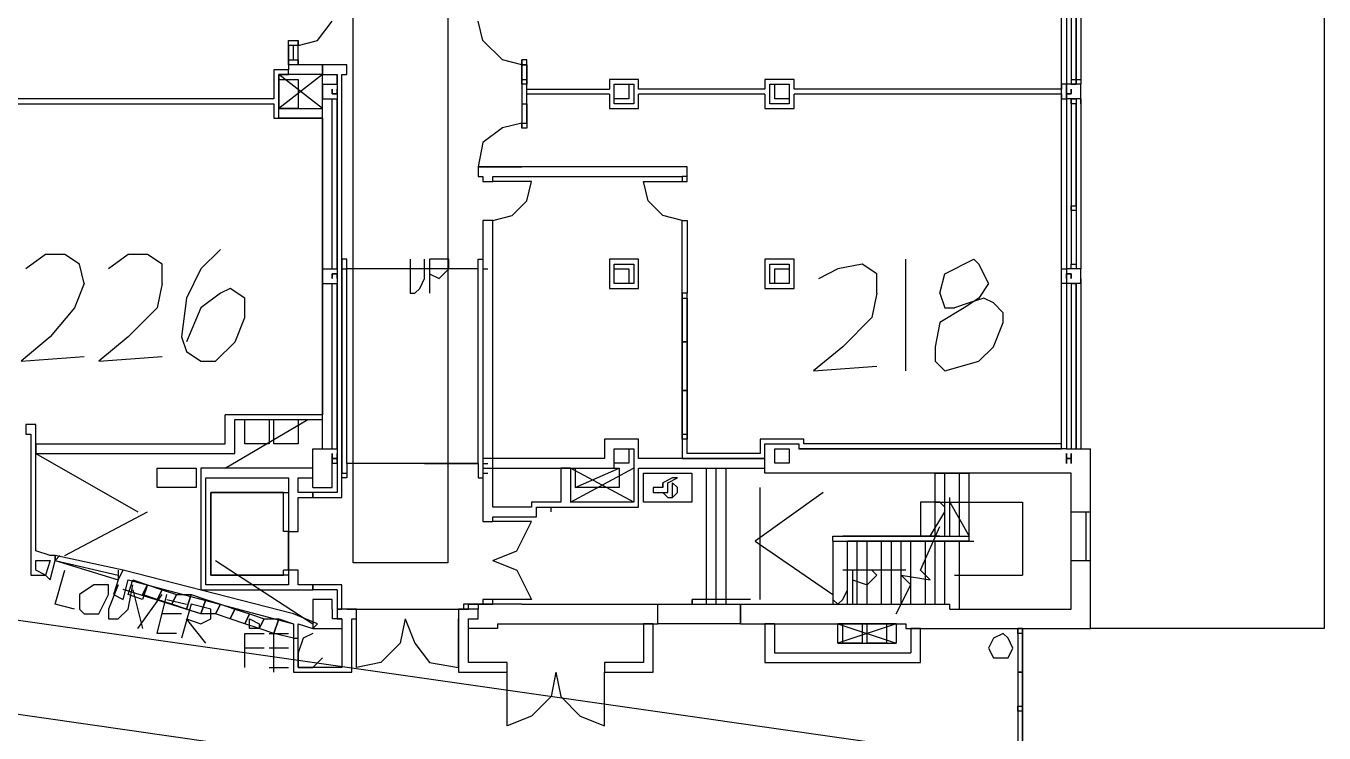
# Model space of a CAD drawing. Extents: x 0 to 132, y 0 to 63.
# Drawn here: x 105.73 to 122.68, y 18.42 to 27.65 of the extents above; entities that cross this region are included whole.
import ezdxf

# ---------------------------------------------------------------- set-up
doc = ezdxf.new("R2010")
doc.units = 0

msp = doc.modelspace()

# ---------------------------------------------------------------- linework, layer by layer
at = {"layer": 'Layer 1'}
for p, q in [((110.002393, 20.639529), (110.002393, 56.73368)), ((111.237996, 56.73368), (111.237996, 20.639529)), ((119.252956, 22.13001), (119.252956, 38.639723)), ((122.681951, 38.57654), (122.681951, 19.780299)), ((119.316217, 29.051261), (119.316217, 26.892528)), ((119.379823, 29.051287), (119.379823, 26.892555)), ((119.443323, 29.051287), (119.443323, 26.892555)), ((119.506982, 29.051261), (119.506982, 26.892528)), ((119.443373, 26.892504), (119.443373, 28.353)), ((109.537309, 27.46371), (109.728073, 27.71771)), ((111.696306, 27.463736), (111.632806, 27.717736)), ((119.443376, 27.654474), (119.443376, 27.654474)), ((109.156524, 27.463842), (109.283259, 27.463842)), ((109.156524, 27.400607), (109.156524, 27.463842)), ((109.283259, 27.400607), (109.156524, 27.400607)), ((109.156574, 27.146501), (109.156574, 27.463736)), ((109.283309, 27.400501), (109.156574, 27.400501)), ((109.156574, 27.400501), (109.156574, 27.146501)), ((109.219997, 27.20979), (109.219997, 27.400554)), ((109.283259, 27.463842), (109.283259, 27.400607)), ((109.283309, 27.146501), (109.283309, 27.463736)), ((109.283309, 27.400475), (109.537309, 27.46371)), ((109.283309, 27.146501), (109.283309, 27.400501)), ((111.950306, 27.209737), (111.696306, 27.463736)), ((109.600862, 27.146449), (109.156362, 27.146449)), ((109.156362, 27.146449), (109.156362, 27.082949)), ((109.156442, 27.146501), (109.156442, 27.146501)), ((109.156524, 27.20984), (109.283259, 27.20984)), ((109.156524, 27.146605), (109.156524, 27.20984)), ((109.283259, 27.146605), (109.156524, 27.146605)), ((109.283259, 27.20984), (109.283259, 27.146605)), ((109.854832, 27.146501), (109.600835, 27.146501)), ((109.600862, 27.146501), (109.600862, 27.019502)), ((109.600862, 26.574949), (109.600862, 27.146449)), ((109.600968, 26.892581), (109.600968, 27.146581)), ((109.918335, 27.146369), (109.854835, 27.146369)), ((109.918335, 27.019369), (109.918335, 27.146369)), ((112.204306, 27.146501), (111.950306, 27.209737)), ((112.267753, 27.209843), (112.204253, 27.209843)), ((112.204253, 27.209843), (112.204253, 27.146607)), ((112.204253, 27.146607), (112.267753, 27.146607)), ((112.204306, 26.892502), (112.204306, 27.209737)), ((112.267859, 27.146501), (112.204359, 27.146501)), ((112.204359, 27.146501), (112.204359, 26.892502)), ((112.267753, 27.146607), (112.267753, 27.209843)), ((112.267753, 27.146607), (112.267753, 26.955843)), ((112.267806, 26.892502), (112.267806, 27.209737)), ((112.267859, 26.892502), (112.267859, 27.146501)), ((108.965995, 27.082843), (108.965995, 26.701843)), ((109.15631, 27.082869), (108.966074, 27.082869)), ((109.02923, 26.638608), (109.02923, 27.019343)), ((109.02931, 27.019369), (109.15631, 27.019369)), ((109.600862, 27.019449), (109.029363, 26.574949)), ((109.600862, 26.574949), (109.029363, 27.019449)), ((109.600862, 27.019369), (109.029363, 27.019369)), ((109.029363, 27.019369), (109.029363, 26.57487)), ((109.156362, 27.019369), (109.156362, 27.082869)), ((109.600862, 27.019369), (109.156362, 27.019369)), ((109.600862, 27.019502), (109.791362, 27.019502)), ((109.791203, 26.892581), (109.791203, 27.019316)), ((109.791388, 27.019396), (109.791388, 21.558403)), ((109.854835, 27.019369), (109.918335, 27.019369)), ((109.854888, 21.494903), (109.854888, 27.019396)), ((109.029254, 26.955578), (109.283254, 26.955578)), ((109.029254, 26.574843), (109.029254, 26.955578)), ((109.283254, 26.955578), (109.283254, 26.574843)), ((109.600783, 26.892608), (109.791282, 26.892608)), ((109.600862, 26.701817), (109.600862, 26.955817)), ((109.600968, 26.892581), (109.600968, 26.701817)), ((109.727968, 26.765396), (109.727968, 26.828896)), ((109.727968, 26.828896), (109.727968, 26.765396)), ((109.791203, 26.892581), (109.791203, 26.701817)), ((109.791203, 26.765396), (109.791203, 26.828896)), ((109.791203, 26.828896), (109.791203, 26.765396)), ((112.20425, 26.955843), (112.26775, 26.955843)), ((112.20425, 26.892608), (112.20425, 26.955843)), ((112.26775, 26.892608), (112.20425, 26.892608)), ((112.204306, 26.828949), (112.204306, 26.638449)), ((112.267859, 26.892449), (112.204359, 26.892449)), ((112.204359, 26.892449), (112.204359, 26.828949)), ((112.26775, 26.955843), (112.26775, 26.892608)), ((112.267859, 26.828949), (112.267859, 26.892449)), ((112.267859, 26.765396), (112.267859, 26.828896)), ((112.267859, 26.828896), (113.347357, 26.828896)), ((113.728383, 26.95579), (113.347384, 26.95579)), ((113.347384, 26.95579), (113.347384, 26.829055)), ((113.410884, 26.892555), (113.664883, 26.892555)), ((113.410884, 26.829055), (113.410884, 26.892555)), ((113.410884, 26.638555), (113.410884, 26.829055)), ((113.411013, 26.892608), (113.601513, 26.892608)), ((113.411013, 26.701843), (113.411013, 26.892608)), ((113.601513, 26.892608), (113.601513, 26.701843)), ((113.664883, 26.892555), (113.664883, 26.829055)), ((113.664883, 26.829055), (113.664883, 26.638555)), ((113.728383, 26.829055), (113.728383, 26.95579)), ((115.379328, 26.828975), (113.728595, 26.828975)), ((115.760381, 26.95579), (115.379381, 26.95579)), ((115.379381, 26.95579), (115.379381, 26.829055)), ((115.442881, 26.892555), (115.696881, 26.892555)), ((115.442881, 26.829055), (115.442881, 26.892555)), ((115.442881, 26.638555), (115.442881, 26.829055)), ((115.506516, 26.892608), (115.697016, 26.892608)), ((115.506516, 26.701843), (115.506516, 26.892608)), ((115.696881, 26.892555), (115.696881, 26.829055)), ((115.696881, 26.829055), (115.696881, 26.638555)), ((115.697016, 26.892608), (115.697016, 26.701843)), ((119.253088, 26.828975), (115.760328, 26.828975)), ((115.760381, 26.829055), (115.760381, 26.95579)), ((119.31627, 26.892449), (119.253035, 26.892449)), ((119.253035, 26.892449), (119.253035, 26.828949)), ((119.316191, 26.892555), (119.316191, 26.638555)), ((119.506955, 26.892528), (119.316191, 26.892528)), ((119.316191, 26.701817), (119.316191, 26.828817)), ((119.31627, 26.828949), (119.31627, 26.892449)), ((119.316323, 26.765396), (119.316323, 26.828896)), ((119.316323, 26.828896), (119.316323, 26.765396)), ((119.379823, 26.765396), (119.379823, 26.828896)), ((119.379823, 26.828896), (119.379823, 26.765396)), ((119.379876, 26.955737), (119.443376, 26.955737)), ((119.379876, 26.892502), (119.443376, 26.892502)), ((119.443376, 26.892502), (119.379876, 26.892502)), ((119.443376, 26.955737), (119.506876, 26.955737)), ((119.506955, 26.638529), (119.506955, 26.892528)), ((108.966127, 26.701843), (105.219367, 26.701843)), ((105.219367, 26.638608), (108.966127, 26.638608)), ((108.965995, 26.638608), (108.965995, 26.447844)), ((109.02923, 26.447844), (109.02923, 26.638608)), ((109.600783, 26.701843), (109.791282, 26.701843)), ((109.600968, 24.479584), (109.600968, 26.701817)), ((109.727968, 26.765396), (109.791203, 26.765396)), ((109.791203, 26.765396), (109.727968, 26.765396)), ((109.727968, 24.479478), (109.727968, 26.701711)), ((109.791203, 24.479584), (109.791203, 26.701817)), ((109.791203, 24.479478), (109.791203, 26.701711)), ((112.204306, 26.638531), (112.204306, 26.384529)), ((112.204306, 26.638529), (112.267806, 26.638529)), ((112.204306, 26.638529), (112.204306, 26.321029)), ((112.267753, 26.384608), (112.267753, 26.638608)), ((112.267806, 26.638529), (112.267806, 26.765264)), ((112.267806, 26.384529), (112.267806, 26.638529)), ((112.267806, 26.638529), (112.267806, 26.321029)), ((112.267859, 26.638529), (112.267859, 26.638529)), ((112.267861, 26.765396), (113.347355, 26.765396)), ((113.347384, 26.76529), (113.347384, 26.575055)), ((113.664883, 26.638555), (113.410884, 26.638555)), ((113.601513, 26.701843), (113.411013, 26.701843)), ((113.728383, 26.575055), (113.728383, 26.76529)), ((113.728595, 26.765475), (115.379328, 26.765475)), ((115.379381, 26.76529), (115.379381, 26.575055)), ((115.696881, 26.638555), (115.442881, 26.638555)), ((115.697016, 26.701843), (115.506516, 26.701843)), ((115.760328, 26.765475), (119.253088, 26.765475)), ((115.760381, 26.575055), (115.760381, 26.76529)), ((119.252956, 26.765396), (119.252956, 26.701894)), ((119.252956, 26.701817), (119.316191, 26.701817)), ((119.506955, 26.701817), (119.316191, 26.701817)), ((119.379823, 26.765396), (119.316323, 26.765396)), ((119.316323, 26.765396), (119.379823, 26.765396)), ((119.316323, 26.70179), (119.316323, 24.479558)), ((119.379738, 26.701843), (119.443238, 26.701843)), ((119.379738, 26.638608), (119.379738, 26.701843)), ((119.443238, 26.638608), (119.379738, 26.638608)), ((119.379823, 26.701817), (119.379823, 24.54282)), ((119.443238, 26.701843), (119.443238, 26.638608)), ((119.443323, 26.701817), (119.443323, 24.54282)), ((119.443373, 25.305006), (119.443373, 26.638502)), ((119.506823, 26.70179), (119.506823, 24.479558)), ((109.283254, 26.574843), (109.029254, 26.574843)), ((109.029363, 26.57487), (109.600862, 26.57487)), ((113.347384, 26.575055), (113.728383, 26.575055)), ((115.379381, 26.575055), (115.760381, 26.575055)), ((108.965995, 26.447844), (109.60073, 26.447844)), ((109.600859, 26.447844), (109.02936, 26.447844)), ((109.600862, 22.510875), (109.600862, 26.44787)), ((109.600862, 26.44787), (109.600862, 22.574375)), ((111.950306, 26.321029), (111.696306, 26.130265)), ((112.204306, 26.384529), (111.950306, 26.321029)), ((112.204253, 26.320844), (112.204253, 26.384344)), ((112.204253, 26.384344), (112.267753, 26.384344)), ((112.267753, 26.320844), (112.204253, 26.320844)), ((112.204306, 26.384529), (112.267806, 26.384529)), ((112.267753, 26.384344), (112.267753, 26.320844)), ((111.696306, 26.130265), (111.632806, 25.81303)), ((119.443376, 26.003424), (119.443376, 26.003424)), ((111.632754, 25.812977), (111.632754, 25.685977)), ((111.632806, 25.81303), (112.204306, 25.81303)), ((111.696333, 25.812977), (111.632833, 25.812977)), ((112.204332, 25.812977), (111.696333, 25.812977)), ((112.267861, 25.812977), (112.204356, 25.812977)), ((114.363356, 25.812871), (112.267859, 25.812871)), ((114.363356, 25.685871), (114.363356, 25.812871)), ((111.632754, 25.685977), (111.696253, 25.685977)), ((111.696333, 25.685871), (111.696333, 25.622371)), ((111.696333, 25.622292), (111.823333, 25.622292)), ((111.823333, 25.685977), (112.204332, 25.685977)), ((111.823333, 25.622292), (111.823333, 25.685792)), ((112.331438, 25.622318), (111.823438, 25.622318)), ((112.204332, 25.685977), (114.29983, 25.685977)), ((112.267938, 25.368319), (112.331438, 25.622318)), ((113.855277, 25.368319), (113.791777, 25.622318)), ((113.791777, 25.622318), (114.299777, 25.622318)), ((114.299774, 25.685874), (114.299774, 25.622371)), ((114.299777, 25.622292), (114.363277, 25.622292)), ((114.363353, 25.685874), (114.299856, 25.685874)), ((114.363277, 25.622292), (114.363277, 25.685792)), ((112.077438, 25.177819), (112.267938, 25.368319)), ((114.045777, 25.177819), (113.855277, 25.368319)), ((119.379738, 25.304845), (119.443238, 25.304845)), ((119.379738, 25.241345), (119.379738, 25.304845)), ((119.443238, 25.304845), (119.443238, 25.241345)), ((111.823438, 25.114292), (111.696439, 25.114292)), ((111.696439, 25.114292), (111.696439, 21.241062)), ((111.823438, 25.114319), (112.077438, 25.177819)), ((111.823438, 21.367797), (111.823438, 25.114292)), ((114.299777, 25.114319), (114.045777, 25.177819)), ((114.29975, 25.114345), (114.36325, 25.114345)), ((114.29975, 24.161847), (114.29975, 25.114345)), ((114.36325, 25.114345), (114.36325, 24.161847)), ((119.443238, 25.241345), (119.379738, 25.241345)), ((119.443323, 25.241557), (119.443323, 24.542793)), ((105.981419, 24.669899), (105.72742, 24.479399)), ((106.235419, 24.669899), (105.981419, 24.669899)), ((106.425919, 24.542793), (106.235419, 24.669793)), ((107.060944, 24.669899), (106.806945, 24.479399)), ((107.314944, 24.669899), (107.060944, 24.669899)), ((107.505365, 24.542793), (107.314865, 24.669793)), ((108.267337, 24.733478), (108.013337, 24.479478)), ((109.854832, 24.606346), (109.854832, 21.812349)), ((109.918388, 24.606319), (109.854888, 24.606319)), ((109.918388, 21.939323), (109.918388, 24.606319)), ((110.74394, 24.606346), (110.74394, 24.161846)), ((110.93444, 24.352346), (110.93444, 24.606346)), ((111.251913, 24.606425), (110.997913, 24.606425)), ((110.997913, 24.606425), (110.997913, 24.161926)), ((111.251913, 24.479425), (111.251913, 24.606425)), ((111.632754, 21.939323), (111.632754, 24.606319)), ((111.632754, 24.606319), (111.696253, 24.606319)), ((111.696359, 24.606293), (111.696359, 21.812561)), ((113.728383, 24.606293), (113.347384, 24.606293)), ((113.347384, 24.606293), (113.347384, 24.225558)), ((113.728383, 24.225558), (113.728383, 24.606293)), ((115.760381, 24.606293), (115.379381, 24.606293)), ((115.379381, 24.606293), (115.379381, 24.225558)), ((115.760381, 24.225558), (115.760381, 24.606293)), ((117.220797, 23.14598), (117.220797, 24.606478)), ((117.728693, 24.415926), (118.109957, 24.606425)), ((118.173563, 24.542793), (118.109798, 24.606293)), ((106.489419, 24.288793), (106.425919, 24.542793)), ((107.505365, 24.288793), (107.505365, 24.542793)), ((108.013337, 24.479478), (107.822838, 24.098479)), ((109.600783, 24.479346), (109.791282, 24.479346)), ((109.600862, 24.542793), (109.600862, 24.542793)), ((109.600941, 24.479584), (109.600941, 24.28882)), ((109.600968, 24.479558), (109.600968, 24.288793)), ((109.791203, 24.415846), (109.727968, 24.415846)), ((109.727968, 24.415846), (109.727968, 24.352346)), ((109.727968, 24.352346), (109.727968, 24.415846)), ((109.727968, 24.415846), (109.791203, 24.415846)), ((109.791203, 24.415846), (109.791203, 24.352346)), ((109.791203, 24.352346), (109.791203, 24.415846)), ((109.791282, 24.479478), (109.791282, 24.479478)), ((109.791282, 24.352346), (109.791282, 24.415846)), ((109.791362, 24.41582), (109.791362, 24.35232)), ((109.791388, 24.479399), (109.791388, 24.288899)), ((109.854888, 24.479399), (109.918388, 24.479399)), ((111.632751, 24.479481), (109.918523, 24.479481)), ((110.997913, 24.415926), (111.124648, 24.352426)), ((111.124648, 24.352426), (111.251913, 24.479425)), ((111.696333, 24.479478), (111.759833, 24.479478)), ((113.410884, 24.542793), (113.664883, 24.542793)), ((113.410884, 24.288793), (113.410884, 24.542793)), ((113.411013, 24.479608), (113.601513, 24.479608)), ((113.411013, 24.288844), (113.411013, 24.479608)), ((113.601513, 24.479608), (113.601513, 24.288844)), ((113.664883, 24.542793), (113.664883, 24.288793)), ((115.442881, 24.542793), (115.696881, 24.542793)), ((115.442881, 24.288793), (115.442881, 24.542793)), ((115.506516, 24.479608), (115.697016, 24.479608)), ((115.506516, 24.288844), (115.506516, 24.479608)), ((115.696881, 24.542793), (115.696881, 24.288793)), ((115.697016, 24.479608), (115.697016, 24.288844)), ((116.332012, 24.479558), (116.078013, 24.352293)), ((116.649512, 24.542793), (116.332012, 24.479558)), ((116.839932, 24.415926), (116.649432, 24.542661)), ((116.839932, 24.161926), (116.839932, 24.415926)), ((117.665458, 24.161926), (117.728693, 24.415926)), ((118.237063, 24.415793), (118.173563, 24.542793)), ((118.300298, 24.288793), (118.237063, 24.415793)), ((119.253011, 24.479608), (119.316246, 24.479608)), ((119.253011, 24.288844), (119.253011, 24.479608)), ((119.506955, 24.479558), (119.316191, 24.479558)), ((119.316246, 24.479608), (119.316246, 24.288844)), ((119.316323, 24.415846), (119.379823, 24.415846)), ((119.379823, 24.415846), (119.316323, 24.415846)), ((119.316323, 24.415846), (119.316323, 24.352346)), ((119.316323, 24.352346), (119.316323, 24.415846)), ((119.31635, 24.479505), (119.31635, 24.28874)), ((119.379738, 24.542849), (119.443238, 24.542849)), ((119.379738, 24.479613), (119.379738, 24.542849)), ((119.443238, 24.479613), (119.379738, 24.479613)), ((119.379823, 24.415846), (119.379823, 24.352346)), ((119.379823, 24.352346), (119.379823, 24.415846)), ((119.443238, 24.542849), (119.443238, 24.479613)), ((119.506849, 24.28874), (119.506849, 24.479505)), ((119.506955, 24.288793), (119.506955, 24.479558)), ((106.489419, 24.288793), (106.362419, 23.971558)), ((107.505365, 24.288793), (107.441865, 23.971558)), ((109.600783, 24.288846), (109.791282, 24.288846)), ((109.600968, 22.130087), (109.600968, 24.28882)), ((109.727968, 22.129981), (109.727968, 24.288714)), ((109.791203, 22.130087), (109.791203, 24.28882)), ((109.791203, 22.129981), (109.791203, 24.288714)), ((110.870675, 24.225611), (110.93444, 24.352346)), ((113.664883, 24.288793), (113.410884, 24.288793)), ((113.601513, 24.288844), (113.411013, 24.288844)), ((115.696881, 24.288793), (115.442881, 24.288793)), ((115.697016, 24.288844), (115.506516, 24.288844)), ((118.300298, 24.288793), (118.173563, 24.098294)), ((119.316246, 24.288844), (119.253011, 24.288844)), ((119.506955, 24.288793), (119.316191, 24.288793)), ((119.31627, 24.352346), (119.31627, 22.130114)), ((119.37982, 24.288793), (119.443326, 24.288793)), ((119.379823, 24.288793), (119.379823, 22.130061)), ((119.443323, 24.288793), (119.443323, 22.130061)), ((119.443373, 22.13001), (119.443373, 24.28874)), ((119.506823, 24.352293), (119.506823, 22.130061)), ((107.822838, 24.098479), (107.759338, 23.590479)), ((108.267337, 24.161979), (108.013337, 23.971479)), ((108.394337, 24.225479), (108.267337, 24.161979)), ((108.584837, 24.098479), (108.394337, 24.225479)), ((108.584837, 23.844479), (108.584837, 24.098479)), ((110.74394, 24.161846), (110.80744, 24.161846)), ((110.80744, 24.161846), (110.870675, 24.225611)), ((113.347384, 24.225558), (113.728383, 24.225558)), ((114.36325, 24.161847), (114.29975, 24.161847)), ((114.36325, 24.161846), (114.29975, 24.161846)), ((114.29975, 24.161846), (114.29975, 24.098347)), ((114.29975, 24.098347), (114.36325, 24.098347)), ((114.299777, 24.161926), (114.299777, 22.256928)), ((114.299777, 23.526821), (114.299777, 24.16182)), ((114.36325, 24.098347), (114.36325, 24.161846)), ((114.36325, 24.098347), (114.36325, 23.526847)), ((114.363277, 22.256928), (114.363277, 24.161926)), ((114.363277, 23.526821), (114.363277, 24.16182)), ((115.379381, 24.225558), (115.760381, 24.225558)), ((116.839932, 24.161926), (116.776432, 23.844426)), ((117.665458, 24.161926), (117.728693, 23.971426)), ((118.173563, 24.098294), (117.982798, 23.971558)), ((118.237036, 24.098479), (118.046272, 24.034714)), ((118.363772, 24.034714), (118.237036, 24.098479)), ((106.362419, 23.971558), (106.044919, 23.590294)), ((107.441865, 23.971558), (107.060865, 23.590294)), ((108.013337, 23.971479), (107.822838, 23.526715)), ((117.982798, 23.971558), (117.665563, 23.780794)), ((117.728693, 23.971426), (117.855957, 23.971426)), ((118.046272, 24.034714), (117.855772, 23.971479)), ((118.491036, 23.907979), (118.363772, 24.034714)), ((118.491036, 23.780715), (118.491036, 23.907979)), ((108.457837, 23.526715), (108.584837, 23.844479)), ((116.776432, 23.844426), (116.395168, 23.463427)), ((117.665563, 23.780794), (117.601799, 23.463559)), ((118.363772, 23.46348), (118.491036, 23.780715)), ((106.044919, 23.590294), (105.66392, 23.272795)), ((107.060865, 23.590294), (106.679866, 23.272795)), ((107.759338, 23.590479), (107.822838, 23.39998)), ((119.443376, 23.653953), (119.443376, 23.653953)), ((107.822838, 23.39998), (108.013337, 23.272715)), ((108.203837, 23.272715), (108.457837, 23.526715)), ((114.299777, 22.89198), (114.299777, 23.526715)), ((114.363356, 23.526821), (114.299856, 23.526821)), ((114.299856, 23.526821), (114.363356, 23.526821)), ((114.363277, 22.89198), (114.363277, 23.526715)), ((114.363356, 23.526821), (114.363356, 23.526821)), ((114.363356, 23.526821), (114.363356, 22.892086)), ((116.395168, 23.463427), (116.014433, 23.145927)), ((117.601799, 23.463559), (117.601799, 23.272795)), ((118.173536, 23.272715), (118.363772, 23.46348)), ((105.66392, 23.272795), (106.489419, 23.336295)), ((106.679866, 23.272795), (107.505365, 23.336295)), ((108.013337, 23.272715), (108.203837, 23.272715)), ((117.601799, 23.272795), (117.728799, 23.146059)), ((117.728772, 23.14598), (118.173536, 23.272715)), ((116.014433, 23.145927), (116.839932, 23.209427)), ((114.299777, 22.256875), (114.299777, 22.891875)), ((114.363356, 22.89198), (114.299856, 22.89198)), ((114.299856, 22.89198), (114.363356, 22.89198)), ((114.363277, 22.256875), (114.363277, 22.891875)), ((114.363356, 22.89198), (114.363356, 22.89198)), ((114.363356, 22.89198), (114.363356, 22.320481)), ((119.443376, 22.955295), (119.443376, 22.955295)), ((108.330811, 22.193323), (108.330811, 22.574322)), ((109.600968, 22.574454), (108.330969, 22.574454)), ((105.854314, 22.447296), (105.727578, 22.447296)), ((105.727578, 22.447296), (105.727578, 22.32056)), ((105.854367, 20.796615), (105.854367, 22.447349)), ((108.330887, 21.876037), (109.410391, 22.510767)), ((108.457705, 22.510954), (109.600968, 22.510954)), ((108.457758, 22.066455), (108.457758, 22.510954)), ((108.585022, 22.510849), (108.902522, 22.510849)), ((108.585022, 22.193349), (108.585022, 22.510849)), ((108.902522, 22.510849), (108.902522, 22.193349)), ((108.966024, 22.510849), (109.283259, 22.510849)), ((108.966024, 22.193349), (108.966024, 22.510849)), ((109.283259, 22.510849), (109.283259, 22.193349)), ((105.727578, 22.32056), (105.791078, 22.32056)), ((105.791131, 22.320349), (105.791131, 20.859851)), ((113.728542, 22.256902), (113.283778, 22.256902)), ((113.283778, 22.256902), (113.283778, 22.002902)), ((113.728568, 22.002823), (113.728568, 22.256822)), ((114.29975, 22.320349), (114.36325, 22.320349)), ((114.29975, 22.256849), (114.29975, 22.320349)), ((114.36325, 22.256849), (114.29975, 22.256849)), ((114.363356, 22.256875), (114.299856, 22.256875)), ((114.299856, 22.256875), (114.299856, 22.002876)), ((114.36325, 22.320349), (114.36325, 22.256849)), ((114.363353, 22.066455), (114.363353, 22.256955)), ((115.316066, 22.256822), (115.316066, 22.066587)), ((115.887301, 22.256822), (115.316066, 22.256822)), ((115.887301, 22.193323), (115.887301, 22.256822)), ((105.854314, 22.193323), (105.854314, 22.066587)), ((105.854314, 22.193323), (108.330811, 22.193323)), ((105.854314, 22.066587), (108.45781, 22.066587)), ((105.854314, 22.066455), (107.187815, 21.304456)), ((108.902522, 22.193349), (108.585022, 22.193349)), ((109.283259, 22.193349), (108.966024, 22.193349)), ((109.473994, 21.622035), (109.473994, 22.130034)), ((109.474047, 22.130008), (109.791282, 22.130008)), ((109.727968, 22.002823), (109.727968, 22.066323)), ((109.727968, 22.066323), (109.727968, 21.939323)), ((109.791203, 22.066323), (109.791203, 22.002823)), ((109.791203, 21.939323), (109.791203, 22.066323)), ((109.791282, 22.130008), (109.791282, 21.939243)), ((113.411013, 22.130114), (113.601513, 22.130114)), ((113.411013, 21.939349), (113.411013, 22.130114)), ((113.411042, 22.129902), (113.665042, 22.129902)), ((113.411042, 21.875902), (113.411042, 22.129902)), ((113.601513, 22.130114), (113.601513, 21.939349)), ((113.665068, 22.130087), (113.665068, 21.876087)), ((115.316066, 22.066587), (114.363303, 22.066587)), ((115.379302, 22.002823), (115.379302, 22.193323)), ((115.379302, 22.193323), (115.824066, 22.193323)), ((115.379302, 21.812455), (115.379302, 22.19319)), ((115.379302, 22.19319), (115.824066, 22.19319)), ((115.506516, 22.130114), (115.697016, 22.130114)), ((115.506516, 21.939349), (115.506516, 22.130114)), ((115.697016, 22.130114), (115.697016, 21.939349)), ((115.823986, 22.193349), (115.823986, 22.130114)), ((115.823986, 22.130008), (119.252982, 22.130008)), ((119.31627, 22.130008), (115.824039, 22.130008)), ((115.824066, 22.193323), (115.824066, 22.130087)), ((119.252982, 22.193243), (115.887222, 22.193243)), ((119.252982, 22.130008), (119.252982, 22.193243)), ((119.31627, 22.130114), (119.507035, 22.130114)), ((119.316323, 22.066323), (119.316323, 22.002823)), ((119.316323, 21.939323), (119.316323, 22.066323)), ((119.379823, 22.002823), (119.379823, 22.066323)), ((119.379823, 22.066323), (119.379823, 21.939323)), ((119.443376, 22.130008), (119.443376, 22.130008)), ((119.506953, 22.13001), (119.633688, 22.13001)), ((119.633796, 19.780352), (119.633796, 22.130114)), ((107.441756, 21.876114), (107.949756, 21.876114)), ((107.441756, 21.622114), (107.441756, 21.876114)), ((107.949756, 21.876114), (107.949756, 21.622114)), ((109.156574, 21.875902), (108.013311, 21.875902)), ((108.01347, 21.875955), (108.01347, 20.288457)), ((109.473994, 21.875902), (109.156495, 21.875902)), ((109.473994, 21.748902), (109.473994, 21.875902)), ((109.791203, 22.002823), (109.727968, 22.002823)), ((109.727968, 21.939323), (109.727968, 22.002823)), ((109.727968, 22.002823), (109.791203, 22.002823)), ((109.791282, 21.939243), (109.728047, 21.939243)), ((109.728073, 21.622088), (109.728073, 21.939323)), ((109.791203, 22.002823), (109.791203, 21.939323)), ((111.632859, 21.939323), (109.918362, 21.939323)), ((109.918388, 21.939323), (109.918388, 21.748823)), ((110.93436, 21.939323), (111.632859, 21.939323)), ((111.632754, 21.939323), (111.632754, 21.748823)), ((111.696333, 22.002902), (111.696333, 21.876167)), ((113.283831, 22.002902), (111.696333, 22.002902)), ((111.696333, 21.876167), (113.410831, 21.876167)), ((111.696335, 21.939323), (111.759833, 21.939323)), ((112.839411, 21.876035), (112.712411, 21.876035)), ((112.712411, 21.876035), (112.712411, 21.431271)), ((112.839331, 21.431403), (113.66483, 21.876167)), ((113.664936, 21.43135), (112.839437, 21.876114)), ((112.839437, 21.876114), (112.839437, 21.43135)), ((112.902964, 21.622035), (113.474463, 21.876037)), ((112.903019, 21.876114), (113.474518, 21.876114)), ((112.903019, 21.622114), (112.903019, 21.876114)), ((113.601513, 21.939349), (113.411013, 21.939349)), ((113.474518, 21.876114), (113.474518, 21.622114)), ((113.665068, 21.876087), (113.665068, 21.431323)), ((113.728494, 21.876037), (115.379222, 21.876037)), ((115.379302, 22.00277), (113.728568, 22.00277)), ((113.728568, 21.367824), (113.728568, 21.876087)), ((114.299803, 22.002823), (115.379302, 22.002823)), ((114.426906, 21.876037), (114.490411, 21.876037)), ((114.617329, 21.876035), (114.680829, 21.876035)), ((114.617382, 20.161404), (114.617382, 21.875902)), ((114.744329, 21.876035), (114.807829, 21.876035)), ((114.744382, 20.161404), (114.744382, 21.875902)), ((114.871329, 21.876035), (114.934829, 21.876035)), ((114.871382, 20.161404), (114.871382, 21.875902)), ((115.188881, 21.876035), (115.188881, 21.876035)), ((115.188884, 21.876037), (115.252381, 21.876037)), ((115.379302, 21.876035), (115.379302, 22.00277)), ((115.697016, 21.939349), (115.506516, 21.939349)), ((119.316323, 22.002823), (119.379823, 22.002823)), ((119.379823, 22.002823), (119.316323, 22.002823)), ((119.316323, 22.002823), (119.316323, 21.939323)), ((119.379823, 21.939323), (119.379823, 22.002823)), ((92.58201, 21.759512), (117.994149, 18.121231)), ((108.076811, 21.748902), (109.156574, 21.748902)), ((108.07697, 20.351693), (108.07697, 21.748955)), ((109.156442, 21.748982), (109.156442, 21.558482)), ((109.283177, 21.558482), (109.283177, 21.748982)), ((109.283309, 21.748902), (109.474074, 21.748902)), ((109.854832, 21.812455), (109.918338, 21.812455)), ((109.918388, 21.748823), (109.854888, 21.748823)), ((111.632754, 21.748823), (111.696253, 21.748823)), ((111.696335, 21.812455), (111.759833, 21.812455)), ((113.791748, 21.812349), (114.426747, 21.812349)), ((113.791748, 21.43135), (113.791748, 21.812349)), ((114.172856, 21.748982), (114.045856, 21.685217)), ((114.109356, 21.685217), (114.236356, 21.748982)), ((114.236356, 21.748982), (114.172856, 21.748982)), ((114.426747, 21.812349), (114.426747, 21.43135)), ((119.379823, 21.812588), (115.379328, 21.812588)), ((118.046327, 21.812455), (117.411588, 21.812455)), ((117.601905, 20.98693), (117.601905, 21.812429)), ((117.602037, 21.812508), (118.046272, 21.812508)), ((117.72864, 20.98693), (117.72864, 21.812429)), ((117.919404, 20.98693), (117.919404, 21.812429)), ((118.046325, 20.98693), (118.046325, 21.812429)), ((119.379823, 20.034537), (119.379823, 21.812535)), ((107.949756, 21.622114), (107.441756, 21.622114)), ((109.092863, 21.558482), (108.140364, 21.558482)), ((108.140364, 21.558482), (108.140364, 20.478983)), ((108.140525, 21.558347), (109.156524, 21.558347)), ((108.140525, 20.478849), (108.140525, 21.558347)), ((109.092863, 21.050483), (109.092863, 21.558482)), ((109.156442, 21.558482), (109.156442, 21.050483)), ((109.156524, 21.558347), (109.156524, 20.478849)), ((109.474074, 21.558403), (109.283309, 21.558403)), ((109.791282, 21.558482), (109.474047, 21.558482)), ((109.474047, 21.558482), (109.474047, 21.494982)), ((109.474074, 21.494903), (109.474074, 21.558403)), ((109.474127, 21.622088), (109.727862, 21.622088)), ((113.474518, 21.622114), (112.903019, 21.622114)), ((114.045856, 21.621982), (113.918856, 21.621982)), ((113.918856, 21.621982), (113.918856, 21.558482)), ((113.918856, 21.558482), (114.109356, 21.558482)), ((114.045801, 21.558482), (114.109301, 21.558482)), ((114.045803, 21.558482), (114.109303, 21.494982)), ((114.045803, 21.558482), (114.109303, 21.494982)), ((114.045856, 21.685217), (114.045856, 21.621982)), ((114.045856, 21.621982), (114.045856, 21.685217)), ((114.045856, 21.685217), (114.045856, 21.621982)), ((114.109356, 21.558482), (114.109356, 21.685217)), ((114.236568, 21.621982), (114.172803, 21.685217)), ((114.172803, 21.494982), (114.172803, 21.685217)), ((114.172803, 21.494982), (114.236568, 21.558482)), ((114.236568, 21.558482), (114.236568, 21.621982)), ((116.141274, 21.558482), (115.25254, 20.923483)), ((115.315992, 20.161402), (115.315992, 21.622167)), ((109.283177, 21.050483), (109.283177, 21.494982)), ((109.283309, 21.494903), (109.474074, 21.494903)), ((109.474047, 21.494982), (109.854782, 21.494982)), ((112.331358, 21.367691), (111.823359, 21.367691)), ((112.712332, 21.431403), (112.331332, 21.431403)), ((112.331358, 21.431456), (112.331358, 21.367691)), ((112.395097, 21.367903), (112.712332, 21.367903)), ((112.395123, 21.240956), (112.395123, 21.367691)), ((112.585438, 21.304535), (112.585438, 21.367771)), ((112.712332, 21.367903), (113.728595, 21.367903)), ((113.66483, 21.431403), (112.839331, 21.431403)), ((114.426747, 21.43135), (113.791748, 21.43135)), ((114.109303, 21.494982), (114.172803, 21.494982)), ((114.109303, 21.494982), (114.172803, 21.494982)), ((117.665484, 21.431429), (117.411484, 21.431429)), ((117.411484, 21.431429), (117.411484, 20.98693)), ((117.601905, 21.43135), (118.744903, 21.43135)), ((117.728719, 21.367665), (117.665484, 21.431429)), ((117.728719, 21.304429), (117.728719, 21.367665)), ((117.792322, 20.986927), (117.792322, 21.494927)), ((117.792325, 21.43135), (118.046325, 20.98685)), ((118.046325, 20.98685), (118.046325, 21.49485)), ((118.744903, 21.43135), (118.744903, 20.478851)), ((106.235313, 20.732877), (107.315076, 21.304377)), ((111.696335, 21.24093), (111.696335, 21.17743)), ((111.823333, 21.17735), (111.823333, 21.24085)), ((111.823359, 21.240956), (112.395123, 21.240956)), ((117.53822, 20.98693), (117.728719, 21.304429)), ((119.379823, 21.304482), (119.633823, 21.304482)), ((119.506955, 21.304482), (119.506955, 21.304482)), ((119.506955, 21.304482), (119.506955, 21.304482)), ((119.570323, 21.304588), (119.570323, 20.669324)), ((109.156442, 21.050509), (109.092942, 21.050509)), ((109.156442, 20.54251), (109.156442, 21.050509)), ((109.156442, 21.050509), (109.156442, 20.54251)), ((109.156442, 20.54251), (109.156442, 21.050509)), ((109.156442, 21.050483), (109.283177, 21.050483)), ((111.696333, 21.17735), (111.823333, 21.17735)), ((112.331438, 21.177377), (111.823438, 21.177377)), ((112.140938, 20.796377), (112.331438, 21.177377)), ((117.411431, 20.542483), (117.665431, 21.113718)), ((105.791131, 20.859851), (105.791131, 20.478851)), ((115.25254, 20.923483), (116.268274, 20.224984)), ((116.268377, 20.986927), (118.046378, 20.986927)), ((116.26838, 20.923377), (116.26838, 20.986877)), ((116.26838, 20.923377), (118.046378, 20.923377)), ((116.268406, 20.097931), (116.268406, 20.92343)), ((117.665537, 20.987009), (116.395274, 20.987009)), ((116.458774, 20.923245), (116.522274, 20.923245)), ((117.665537, 20.923245), (116.458774, 20.923245)), ((116.458827, 20.097931), (116.458827, 20.92343)), ((116.458829, 20.92338), (118.046327, 20.92338)), ((116.45888, 20.923377), (116.52238, 20.923377)), ((118.046378, 20.923377), (116.45888, 20.923377)), ((116.585827, 20.097931), (116.585827, 20.92343)), ((116.712827, 20.097931), (116.712827, 20.92343)), ((116.903591, 20.097931), (116.903591, 20.92343)), ((117.030326, 20.097931), (117.030326, 20.92343)), ((117.157591, 20.097931), (117.157591, 20.92343)), ((117.284326, 20.097931), (117.284326, 20.92343)), ((117.411484, 20.98693), (117.53822, 20.98693)), ((117.474826, 20.097931), (117.474826, 20.92343)), ((117.601825, 20.097931), (117.601825, 20.92343)), ((117.728772, 20.097852), (117.728772, 20.923351)), ((117.919537, 20.034616), (117.919537, 20.923351)), ((118.046272, 20.923245), (118.109772, 20.923245)), ((118.046327, 20.92338), (118.046327, 20.986877)), ((106.045078, 20.732877), (105.854314, 20.796377)), ((106.108313, 20.732877), (106.045078, 20.732877)), ((106.108313, 20.669377), (106.108313, 20.732877)), ((106.17184, 20.732904), (106.10834, 20.669404)), ((106.997392, 20.54251), (106.108393, 20.73301)), ((106.108393, 20.73301), (106.108393, 20.669245)), ((111.823438, 20.669377), (112.140938, 20.796377)), ((117.994149, 16.885629), (92.58201, 20.52391)), ((105.854314, 20.669377), (106.045078, 20.669377)), ((105.854367, 20.542616), (105.854367, 20.669351)), ((105.981446, 20.478957), (105.854446, 20.542457)), ((106.044946, 20.669457), (105.981446, 20.478957)), ((106.044946, 20.415457), (106.108181, 20.669457)), ((106.108287, 20.097772), (106.235551, 20.542536)), ((106.108313, 20.669377), (106.933812, 20.415378)), ((106.108313, 20.669377), (106.933812, 20.478878)), ((106.933839, 20.54251), (106.933839, 20.41551)), ((106.933839, 20.41551), (106.997339, 20.54251)), ((106.933841, 20.415404), (106.997339, 20.542404)), ((109.219997, 19.970984), (106.9975, 20.542483)), ((108.203782, 20.669377), (109.47405, 19.843878)), ((109.092863, 20.478983), (109.092863, 20.542483)), ((109.156442, 20.542512), (109.092945, 20.542512)), ((109.283177, 20.542536), (109.156442, 20.542536)), ((109.156442, 20.542536), (109.156442, 20.351772)), ((109.283177, 20.351772), (109.283177, 20.542536)), ((111.237996, 20.639529), (110.002393, 20.639529)), ((111.823438, 20.669377), (112.140938, 20.542642)), ((112.140938, 20.542642), (112.331438, 20.161378)), ((116.26838, 20.54251), (116.26838, 20.16151)), ((117.220799, 20.54251), (116.3953, 20.54251)), ((116.45888, 20.28851), (116.45888, 20.605745)), ((116.776379, 20.542404), (116.52238, 20.542404)), ((116.52238, 20.542404), (116.52238, 20.097905)), ((116.839879, 20.478904), (116.776379, 20.542404)), ((117.538431, 20.415483), (117.411431, 20.542483)), ((119.379823, 20.669483), (119.633823, 20.669483)), ((119.506955, 20.669377), (119.506955, 20.669377)), ((105.790999, 20.478957), (105.981499, 20.478957)), ((105.981499, 20.478957), (106.044999, 20.415457)), ((106.616154, 20.351719), (106.425919, 20.224984)), ((106.806918, 20.351719), (106.616154, 20.351719)), ((106.806918, 20.224984), (106.806918, 20.351719)), ((106.933839, 20.351825), (106.807104, 20.03459)), ((106.933839, 20.415404), (106.870339, 20.224904)), ((106.997259, 20.161457), (107.061024, 20.415457)), ((107.060839, 20.03459), (107.124603, 20.351825)), ((107.060897, 20.225033), (107.12436, 20.415421)), ((107.060942, 20.415404), (109.219939, 19.843905)), ((107.12436, 20.415421), (107.314898, 20.351908)), ((107.251391, 20.224957), (107.314891, 20.351693)), ((107.314898, 20.351908), (107.251436, 20.16152)), ((107.314891, 20.351693), (107.505391, 20.288457)), ((109.156362, 20.351772), (108.076864, 20.351772)), ((108.140364, 20.478983), (109.092863, 20.478983)), ((109.156524, 20.478849), (108.140525, 20.478849)), ((109.473941, 20.351772), (109.283177, 20.351772)), ((109.473941, 20.288537), (109.473941, 20.351772)), ((109.473994, 20.351825), (109.473994, 20.288589)), ((109.854832, 20.351825), (109.474098, 20.351825)), ((109.854782, 20.034537), (109.854782, 20.351772)), ((116.52238, 20.415404), (116.712879, 20.351904)), ((116.712879, 20.351904), (116.839879, 20.478904)), ((117.093932, 19.970984), (117.284432, 20.351719)), ((117.284432, 20.351719), (117.157432, 20.478983)), ((117.157432, 20.478983), (117.538431, 20.415483)), ((117.855799, 20.47901), (118.745062, 20.47901)), ((106.425919, 20.224984), (106.425919, 20.034484)), ((106.679919, 19.970984), (106.806918, 20.224984)), ((106.87026, 20.224957), (106.997259, 20.161457)), ((108.013311, 19.970878), (106.997312, 20.288642)), ((107.251436, 20.16152), (107.060897, 20.225033)), ((107.124524, 20.288537), (107.251259, 19.780273)), ((107.187759, 19.780273), (107.505259, 20.225037)), ((107.441891, 20.161457), (107.251391, 20.224957)), ((107.441812, 20.161404), (107.505312, 20.288404)), ((107.441812, 19.716984), (107.569076, 20.224984)), ((107.505391, 20.288457), (107.441891, 20.161457)), ((107.505312, 20.288404), (107.695811, 20.224904)), ((107.632497, 20.097852), (107.695732, 20.224851)), ((107.695811, 20.224904), (107.632576, 20.097905)), ((107.695732, 20.224851), (107.886496, 20.224851)), ((107.886496, 20.224851), (107.822996, 20.034616)), ((107.823109, 20.03449), (107.886571, 20.224878)), ((107.886571, 20.224878), (108.07711, 20.161365)), ((108.013364, 20.288537), (109.156362, 20.288537)), ((109.156442, 20.288537), (109.473941, 20.288537)), ((109.473994, 20.288589), (109.791229, 20.288589)), ((109.791282, 20.288537), (109.791282, 20.034537)), ((116.395115, 20.16151), (116.45888, 20.28851)), ((106.362287, 20.034537), (106.108287, 20.097772)), ((106.425919, 20.034484), (106.489419, 19.970984)), ((106.807104, 20.03459), (106.807104, 19.907325)), ((106.933839, 19.907325), (107.060839, 20.03459)), ((107.632576, 20.097905), (107.441812, 20.161404)), ((107.568944, 20.161404), (107.822944, 20.097905)), ((107.822996, 20.034616), (107.632497, 20.097852)), ((107.886417, 20.097852), (107.759417, 19.653352)), ((108.013647, 19.970977), (107.823109, 20.03449)), ((108.140417, 20.034616), (107.886417, 20.097852)), ((108.013364, 19.970984), (108.076864, 20.161484)), ((108.07711, 20.161365), (108.013647, 19.970977)), ((108.076864, 20.161484), (108.267364, 20.097719)), ((108.140417, 19.907352), (108.140417, 20.034616)), ((108.203784, 19.970984), (108.267284, 20.097719)), ((108.267364, 20.097719), (108.203864, 19.970984)), ((108.267284, 20.097719), (108.457784, 20.034484)), ((108.394469, 19.907405), (108.457705, 20.034405)), ((108.457784, 20.034484), (108.394549, 19.907484)), ((108.457705, 20.034405), (108.648469, 19.970905)), ((109.473994, 20.161404), (109.473994, 19.780405)), ((109.728073, 20.161325), (109.474074, 20.161325)), ((109.727968, 20.034537), (109.727968, 19.907537)), ((109.7281, 20.034405), (109.7281, 20.161404)), ((109.981965, 20.034537), (109.791206, 20.034537)), ((109.791282, 20.034537), (109.854782, 20.034537)), ((109.791282, 20.034537), (109.791282, 19.907537)), ((109.918385, 20.034537), (111.442386, 20.034537)), ((110.045203, 20.034405), (109.981967, 20.034405)), ((110.045203, 19.907405), (110.045203, 20.034405)), ((111.378778, 20.034537), (111.378778, 19.907537)), ((111.505883, 20.034537), (111.378889, 20.034537)), ((111.442333, 20.097852), (111.442333, 20.034616)), ((111.442333, 20.034537), (111.505833, 20.034537)), ((111.696386, 20.097852), (111.442386, 20.097852)), ((111.505833, 20.034537), (111.505833, 20.097772)), ((111.505886, 20.097852), (111.823386, 20.097852)), ((111.632621, 20.034405), (111.505886, 20.034405)), ((111.632621, 19.907299), (111.632621, 20.034563)), ((111.632621, 19.907405), (111.632621, 20.034405)), ((112.204306, 20.097852), (111.632806, 20.097852)), ((111.632806, 20.097852), (111.632806, 20.034616)), ((111.823438, 20.161352), (111.696439, 20.161352)), ((111.696439, 20.161352), (111.696439, 20.097852)), ((112.331438, 20.161378), (111.823438, 20.161378)), ((111.823438, 20.097852), (111.823438, 20.161352)), ((112.204306, 20.097852), (113.283804, 20.097852)), ((113.283831, 20.097719), (113.982595, 20.097719)), ((113.982489, 19.843852), (113.982489, 20.097852)), ((113.982515, 20.097852), (115.062014, 20.097852)), ((113.982515, 19.843852), (113.982515, 20.097852)), ((115.188881, 20.161404), (114.426882, 20.161404)), ((114.426882, 20.161404), (114.426882, 20.097905)), ((114.426882, 20.097905), (114.426882, 20.161404)), ((115.188881, 20.161404), (114.426882, 20.161404)), ((114.617329, 20.097852), (114.617329, 20.161352)), ((114.744329, 20.097852), (114.744329, 20.161352)), ((114.871382, 20.097905), (114.871382, 20.161404)), ((115.061987, 19.843852), (115.061987, 20.097852)), ((115.062014, 20.097852), (115.062014, 19.843852)), ((115.06204, 20.097746), (117.792272, 20.097746)), ((115.062093, 19.84372), (115.062093, 20.097719)), ((115.188881, 20.097852), (115.188881, 20.097852)), ((116.26838, 20.16151), (116.33188, 20.097746)), ((116.33188, 20.097746), (116.395115, 20.16151)), ((117.792325, 20.034484), (117.792325, 20.097719)), ((117.792325, 20.034537), (119.379823, 20.034537)), ((118.046325, 20.034537), (118.046325, 20.034537)), ((106.489419, 19.970984), (106.679919, 19.970984)), ((106.807104, 19.907325), (106.933839, 19.907325)), ((107.759444, 19.970905), (107.505444, 19.970905)), ((108.076917, 19.589852), (107.822917, 19.907352)), ((107.822917, 19.907352), (108.013417, 19.843852)), ((108.203864, 19.970984), (108.013364, 19.970984)), ((108.013417, 19.843852), (108.140417, 19.907352)), ((108.394549, 19.907484), (108.203784, 19.970984)), ((108.584969, 19.843905), (108.394469, 19.907405)), ((108.58489, 19.843852), (108.64839, 19.970852)), ((108.775389, 19.780352), (108.58489, 19.843852)), ((108.648469, 19.970905), (108.584969, 19.843905)), ((108.64839, 19.970852), (108.838889, 19.907352)), ((108.648442, 19.780299), (108.648442, 19.907299)), ((108.648442, 19.907299), (108.775178, 19.843799)), ((108.775178, 19.843799), (108.775178, 19.780299)), ((108.77531, 19.780299), (108.83881, 19.907299)), ((108.838889, 19.907352), (108.775389, 19.780352)), ((108.83881, 19.907299), (109.02931, 19.907299)), ((108.965995, 19.716984), (109.02923, 19.907484)), ((109.02931, 19.907299), (108.966074, 19.717064)), ((109.02923, 19.907484), (109.219995, 19.84372)), ((109.219995, 19.84372), (109.219995, 19.653484)), ((109.537309, 19.843852), (109.220074, 19.970852)), ((109.220101, 19.843931), (109.220101, 19.208932)), ((109.283309, 19.843852), (109.474074, 19.780352)), ((109.283336, 19.272432), (109.283336, 19.843931)), ((109.474074, 19.780352), (109.537309, 19.843852)), ((109.854835, 19.907405), (109.7281, 19.907405)), ((109.791282, 19.907537), (109.854782, 19.907537)), ((109.854703, 19.907537), (109.854703, 19.780273)), ((109.854835, 19.907405), (109.854835, 19.272406)), ((109.981835, 19.208906), (109.981835, 19.907405)), ((109.981967, 19.907405), (110.045203, 19.907405)), ((110.045361, 19.272406), (110.045361, 19.907405)), ((110.680361, 19.907405), (110.616861, 19.589905)), ((110.680361, 19.907405), (110.80736, 19.589905)), ((111.37878, 19.907405), (111.37878, 19.208906)), ((111.37886, 19.272406), (111.37886, 19.907405)), ((111.50578, 19.335905), (111.50578, 19.907405)), ((111.505886, 19.907405), (111.632621, 19.907405)), ((111.505886, 19.780299), (111.505886, 19.907299)), ((111.505886, 19.907299), (111.632621, 19.907299)), ((111.886885, 19.843746), (112.204385, 19.843746)), ((111.887018, 19.843852), (111.887018, 19.780352)), ((112.204306, 19.843852), (113.283804, 19.843852)), ((113.283884, 19.843746), (113.982383, 19.843746)), ((113.918936, 19.843852), (113.791936, 19.843852)), ((113.791936, 19.843852), (113.791936, 19.335853)), ((113.918936, 19.209011), (113.918936, 19.843746)), ((115.062014, 19.843852), (113.982515, 19.843852)), ((115.061881, 19.843746), (117.220879, 19.843746)), ((115.506434, 19.843852), (115.379434, 19.843852)), ((115.379434, 19.843852), (115.379434, 19.335853)), ((115.506434, 19.843852), (115.506434, 19.463117)), ((117.093932, 19.843852), (116.331933, 19.843852)), ((116.331933, 19.843852), (117.093932, 19.589852)), ((117.093932, 19.843852), (116.331933, 19.589852)), ((116.331933, 19.589852), (116.331933, 19.843852)), ((116.395245, 19.843852), (116.649509, 19.843852)), ((116.395245, 19.589852), (116.395245, 19.843852)), ((116.649509, 19.843852), (116.649509, 19.589852)), ((116.712747, 19.843852), (116.966747, 19.843852)), ((116.712747, 19.589852), (116.712747, 19.843852)), ((116.966747, 19.843852), (116.966747, 19.589852)), ((117.093932, 19.843852), (117.093932, 19.589855)), ((117.220799, 19.843852), (117.220799, 19.780352)), ((107.695811, 19.716984), (107.441812, 19.716984)), ((108.58489, 19.2723), (108.58489, 19.717064)), ((108.58489, 19.717064), (108.838889, 19.717064)), ((108.775178, 19.780299), (108.648442, 19.780299)), ((108.966074, 19.717064), (108.77531, 19.780299)), ((108.902442, 19.716984), (109.156442, 19.716984)), ((109.219995, 19.653484), (108.965995, 19.716984)), ((108.966, 19.209011), (108.966, 19.717011)), ((109.473994, 19.716984), (109.346995, 19.653484)), ((109.473994, 19.780405), (109.854729, 19.780405)), ((111.887018, 19.780352), (111.506018, 19.780352)), ((117.220799, 19.780352), (119.633796, 19.780352)), ((117.411484, 19.780299), (117.284485, 19.780299)), ((117.284485, 19.780299), (117.284485, 19.463064)), ((117.411484, 19.335879), (117.411484, 19.780378)), ((118.491115, 19.717064), (118.363851, 19.653299)), ((118.554351, 19.653299), (118.491115, 19.717064)), ((118.68143, 19.780299), (118.68143, 19.209064)), ((118.744983, 19.780299), (118.681483, 19.780299)), ((118.681483, 19.780299), (118.681483, 13.938571)), ((118.681512, 19.780355), (118.745012, 19.780355)), ((118.681512, 19.717119), (118.681512, 19.780355)), ((118.745012, 19.717119), (118.681512, 19.717119)), ((118.74493, 19.780299), (118.74493, 19.209064)), ((118.744983, 19.209011), (118.744983, 19.717011)), ((118.744985, 13.938547), (118.744985, 19.780273)), ((118.745012, 19.780355), (118.745012, 19.717119)), ((122.681951, 19.780299), (119.633691, 19.780299)), ((108.838889, 19.526299), (108.58489, 19.526299)), ((109.156442, 19.52622), (108.902442, 19.52622)), ((109.219997, 19.653432), (109.283227, 19.653432)), ((109.346995, 19.653484), (109.28323, 19.462985)), ((110.616861, 19.589905), (110.362861, 19.335905)), ((110.80736, 19.589905), (110.99786, 19.335905)), ((116.331906, 19.589852), (117.093905, 19.589852)), ((116.649509, 19.589852), (116.395245, 19.589852)), ((116.966747, 19.589852), (116.712747, 19.589852)), ((118.363851, 19.653299), (118.300351, 19.526299)), ((118.300351, 19.526299), (118.363851, 19.399564)), ((118.617851, 19.526299), (118.554351, 19.653299)), ((118.554351, 19.399564), (118.617851, 19.526299)), ((109.28323, 19.462985), (109.28323, 19.27222)), ((109.473994, 19.27222), (109.60073, 19.399485)), ((110.362861, 19.335905), (110.045361, 19.272406)), ((110.99786, 19.335905), (111.37886, 19.272406)), ((112.013885, 19.335747), (111.505886, 19.335747)), ((112.013885, 19.209011), (112.013885, 19.335747)), ((113.791804, 19.335879), (113.283804, 19.335879)), ((113.283804, 19.335879), (113.283804, 19.209144)), ((115.379302, 19.335882), (117.411564, 19.335882)), ((115.506434, 19.463117), (117.284432, 19.463117)), ((118.363851, 19.399564), (118.554351, 19.399564)), ((108.902389, 19.2723), (109.156389, 19.2723)), ((109.220101, 19.208932), (109.981835, 19.208932)), ((109.28323, 19.27222), (109.473994, 19.27222)), ((109.854835, 19.272432), (109.283336, 19.272432)), ((111.378778, 19.209011), (112.013782, 19.209011)), ((112.013991, 18.510248), (112.013991, 19.209011)), ((112.64899, 19.209011), (112.58549, 18.891512)), ((112.64899, 19.209011), (112.712226, 18.891512)), ((113.283725, 18.510248), (113.283725, 19.209011)), ((113.283804, 19.209144), (113.918804, 19.209144)), ((118.68143, 19.209011), (118.68143, 18.701012)), ((118.744983, 19.209011), (118.681483, 19.209011)), ((118.681483, 19.209011), (118.744983, 19.209011)), ((118.74493, 19.209011), (118.74493, 18.701012)), ((118.744983, 19.209011), (118.744983, 19.209011)), ((118.745009, 18.764353), (118.745009, 19.209117)), ((112.58549, 18.891512), (112.331491, 18.637512)), ((112.712226, 18.891512), (112.966225, 18.637512)), ((118.68143, 18.764327), (118.68143, 18.192828)), ((118.681509, 18.701118), (118.681509, 18.764353)), ((118.681509, 18.764353), (118.745009, 18.764353)), ((118.745009, 18.701118), (118.681509, 18.701118)), ((118.681512, 18.764353), (118.745012, 18.764353)), ((118.681512, 18.701118), (118.681512, 18.764353)), ((118.745012, 18.701118), (118.681512, 18.701118)), ((118.74493, 18.764327), (118.74493, 18.192828)), ((118.745009, 18.764353), (118.745009, 18.701118)), ((118.745009, 18.256354), (118.745009, 18.701118)), ((118.745012, 18.764353), (118.745012, 18.701118)), ((112.331491, 18.637512), (112.013991, 18.510248)), ((112.966225, 18.637512), (113.283725, 18.510248))]:
    msp.add_line(p, q, dxfattribs=at)

doc.saveas('drawing.dxf')
